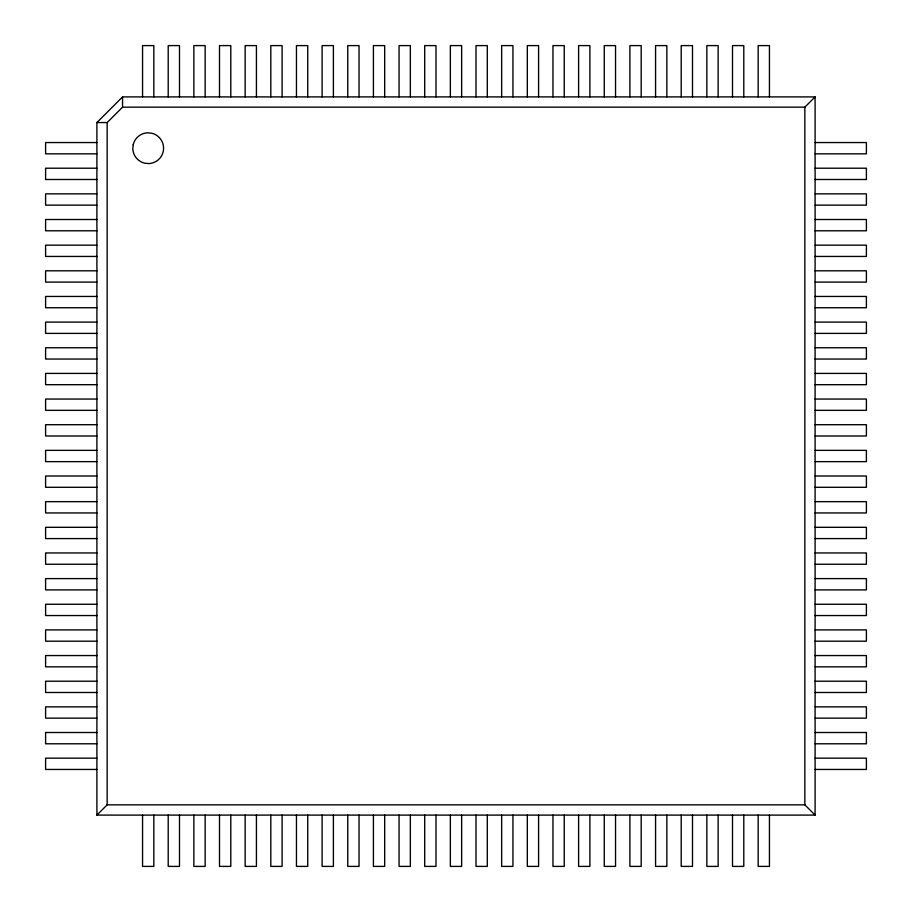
<?xml version="1.0" encoding="UTF-8"?>
<svg xmlns="http://www.w3.org/2000/svg" width="912" height="912" viewBox="0 0 912 912"><rect width="100%" height="100%" fill="white"/><g stroke="black" fill="none" stroke-linecap="round" stroke-linejoin="round"><path stroke-width="1.37" d="M96.9 122.55L122.55 96.9L815.1 96.9L815.1 815.1L96.9 815.1L96.9 122.55L107.16 122.55L122.55 107.16L804.84 107.16L815.1 96.9M96.9 815.1L107.16 804.84L804.84 804.84L815.1 815.1M96.9 142.557L45.6 142.557L45.6 153.843L96.9 153.843M815.1 142.557L866.4 142.557L866.4 153.843L815.1 153.843M96.9 168.207L45.6 168.207L45.6 179.493L96.9 179.493M815.1 168.207L866.4 168.207L866.4 179.493L815.1 179.493M96.9 193.857L45.6 193.857L45.6 205.143L96.9 205.143M815.1 193.857L866.4 193.857L866.4 205.143L815.1 205.143M96.9 219.507L45.6 219.507L45.6 230.793L96.9 230.793M815.1 219.507L866.4 219.507L866.4 230.793L815.1 230.793M96.9 245.157L45.6 245.157L45.6 256.443L96.9 256.443M815.1 245.157L866.4 245.157L866.4 256.443L815.1 256.443M96.9 270.807L45.6 270.807L45.6 282.093L96.9 282.093M815.1 270.807L866.4 270.807L866.4 282.093L815.1 282.093M96.9 296.457L45.6 296.457L45.6 307.743L96.9 307.743M815.1 296.457L866.4 296.457L866.4 307.743L815.1 307.743M96.9 322.107L45.6 322.107L45.6 333.393L96.9 333.393M815.1 322.107L866.4 322.107L866.4 333.393L815.1 333.393M96.9 347.757L45.6 347.757L45.6 359.043L96.9 359.043M815.1 347.757L866.4 347.757L866.4 359.043L815.1 359.043M96.9 373.407L45.6 373.407L45.6 384.693L96.9 384.693M815.1 373.407L866.4 373.407L866.4 384.693L815.1 384.693M96.9 399.057L45.6 399.057L45.6 410.343L96.9 410.343M815.1 399.057L866.4 399.057L866.4 410.343L815.1 410.343M96.9 424.707L45.6 424.707L45.6 435.993L96.9 435.993M815.1 424.707L866.4 424.707L866.4 435.993L815.1 435.993M96.9 450.357L45.6 450.357L45.6 461.643L96.9 461.643M815.1 450.357L866.4 450.357L866.4 461.643L815.1 461.643M96.9 476.007L45.6 476.007L45.6 487.293L96.9 487.293M815.1 476.007L866.4 476.007L866.4 487.293L815.1 487.293M96.9 501.657L45.6 501.657L45.6 512.943L96.9 512.943M815.1 501.657L866.4 501.657L866.4 512.943L815.1 512.943M96.9 527.307L45.6 527.307L45.6 538.593L96.9 538.593M815.1 527.307L866.4 527.307L866.4 538.593L815.1 538.593M96.9 552.957L45.6 552.957L45.6 564.243L96.9 564.243M815.1 552.957L866.4 552.957L866.4 564.243L815.1 564.243M96.9 578.607L45.6 578.607L45.6 589.893L96.9 589.893M815.1 578.607L866.4 578.607L866.4 589.893L815.1 589.893M96.9 604.257L45.6 604.257L45.6 615.543L96.9 615.543M815.1 604.257L866.4 604.257L866.4 615.543L815.1 615.543M96.9 629.907L45.6 629.907L45.6 641.193L96.9 641.193M815.1 629.907L866.4 629.907L866.4 641.193L815.1 641.193M96.9 655.557L45.6 655.557L45.6 666.843L96.9 666.843M815.1 655.557L866.4 655.557L866.4 666.843L815.1 666.843M96.9 681.207L45.6 681.207L45.6 692.493L96.9 692.493M815.1 681.207L866.4 681.207L866.4 692.493L815.1 692.493M96.9 706.857L45.6 706.857L45.6 718.143L96.9 718.143M815.1 706.857L866.4 706.857L866.4 718.143L815.1 718.143M96.9 732.507L45.6 732.507L45.6 743.793L96.9 743.793M815.1 732.507L866.4 732.507L866.4 743.793L815.1 743.793M96.9 758.157L45.6 758.157L45.6 769.443L96.9 769.443M815.1 758.157L866.4 758.157L866.4 769.443L815.1 769.443M804.84 107.16L804.84 804.84M769.443 96.9L769.443 45.6L758.157 45.6L758.157 96.9M769.443 815.1L769.443 866.4L758.157 866.4L758.157 815.1M743.793 96.9L743.793 45.6L732.507 45.6L732.507 96.9M743.793 815.1L743.793 866.4L732.507 866.4L732.507 815.1M718.143 96.9L718.143 45.6L706.857 45.6L706.857 96.9M718.143 815.1L718.143 866.4L706.857 866.4L706.857 815.1M692.493 96.9L692.493 45.6L681.207 45.6L681.207 96.9M692.493 815.1L692.493 866.4L681.207 866.4L681.207 815.1M666.843 96.9L666.843 45.6L655.557 45.6L655.557 96.9M666.843 815.1L666.843 866.4L655.557 866.4L655.557 815.1M641.193 96.9L641.193 45.6L629.907 45.6L629.907 96.9M641.193 815.1L641.193 866.4L629.907 866.4L629.907 815.1M615.543 96.9L615.543 45.6L604.257 45.6L604.257 96.9M615.543 815.1L615.543 866.4L604.257 866.4L604.257 815.1M589.893 96.9L589.893 45.6L578.607 45.6L578.607 96.9M589.893 815.1L589.893 866.4L578.607 866.4L578.607 815.1M564.243 96.9L564.243 45.6L552.957 45.6L552.957 96.9M564.243 815.1L564.243 866.4L552.957 866.4L552.957 815.1M538.593 96.9L538.593 45.6L527.307 45.6L527.307 96.9M538.593 815.1L538.593 866.4L527.307 866.4L527.307 815.1M512.943 96.9L512.943 45.6L501.657 45.6L501.657 96.9M512.943 815.1L512.943 866.4L501.657 866.4L501.657 815.1M487.293 96.9L487.293 45.6L476.007 45.6L476.007 96.9M487.293 815.1L487.293 866.4L476.007 866.4L476.007 815.1M461.643 96.9L461.643 45.6L450.357 45.6L450.357 96.9M461.643 815.1L461.643 866.4L450.357 866.4L450.357 815.1M435.993 96.9L435.993 45.6L424.707 45.6L424.707 96.9M435.993 815.1L435.993 866.4L424.707 866.4L424.707 815.1M410.343 96.9L410.343 45.6L399.057 45.6L399.057 96.9M410.343 815.1L410.343 866.4L399.057 866.4L399.057 815.1M384.693 96.9L384.693 45.6L373.407 45.6L373.407 96.9M384.693 815.1L384.693 866.4L373.407 866.4L373.407 815.1M359.043 96.9L359.043 45.6L347.757 45.6L347.757 96.9M359.043 815.1L359.043 866.4L347.757 866.4L347.757 815.1M333.393 96.9L333.393 45.6L322.107 45.6L322.107 96.9M333.393 815.1L333.393 866.4L322.107 866.4L322.107 815.1M307.743 96.9L307.743 45.6L296.457 45.6L296.457 96.9M307.743 815.1L307.743 866.4L296.457 866.4L296.457 815.1M282.093 96.9L282.093 45.6L270.807 45.6L270.807 96.9M282.093 815.1L282.093 866.4L270.807 866.4L270.807 815.1M256.443 96.9L256.443 45.6L245.157 45.6L245.157 96.9M256.443 815.1L256.443 866.4L245.157 866.4L245.157 815.1M230.793 96.9L230.793 45.6L219.507 45.6L219.507 96.9M230.793 815.1L230.793 866.4L219.507 866.4L219.507 815.1M205.143 96.9L205.143 45.6L193.857 45.6L193.857 96.9M205.143 815.1L205.143 866.4L193.857 866.4L193.857 815.1M179.493 96.9L179.493 45.6L168.207 45.6L168.207 96.9M179.493 815.1L179.493 866.4L168.207 866.4L168.207 815.1M153.843 96.9L153.843 45.6L142.557 45.6L142.557 96.9M153.843 815.1L153.843 866.4L142.557 866.4L142.557 815.1M122.55 96.9L122.55 107.16M107.16 122.55L107.16 804.84M133.209 144.723L132.821 148.724A15.39 15.39 0 0 0 144.723 163.191L148.724 163.579A15.39 15.39 0 0 0 151.677 133.209L147.676 132.821A15.39 15.39 0 0 0 133.209 144.723"/></g></svg>
